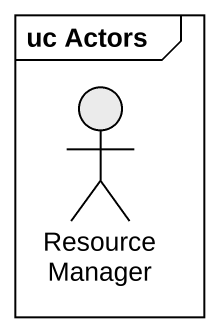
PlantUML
@startuml
mainframe uc Actors
actor "Resource Manager" as Resource_Manager #EBEBEB
@enduml
